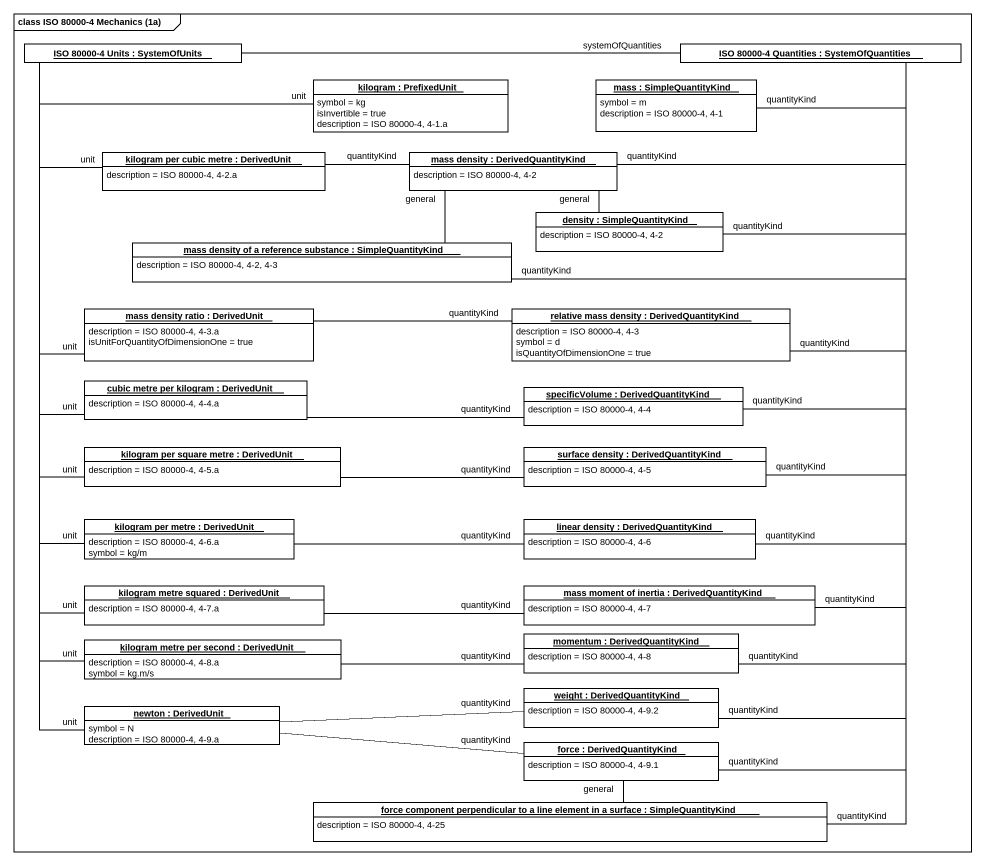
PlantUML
@startuml
mainframe class ISO 80000-4 Mechanics (1a)
hide circle
hide empty members
object "ISO 80000-4 Units : SystemOfUnits" as ISO_80000_4_Units #FFFFFF
object "ISO 80000-4 Quantities : SystemOfQuantities" as ISO_80000_4_Quantities #FFFFFF
object "kilogram : PrefixedUnit" as kilogram #FFFFFF {
  symbol = kg
  isInvertible = true
  description = ISO 80000-4, 4-1.a
}
object "mass : SimpleQuantityKind" as mass #FFFFFF {
  symbol = m
  description = ISO 80000-4, 4-1
}
object "kilogram per cubic metre : DerivedUnit" as kilogram_per_cubic_metre #FFFFFF {
  description = ISO 80000-4, 4-2.a
}
object "mass density : DerivedQuantityKind" as mass_density #FFFFFF {
  description = ISO 80000-4, 4-2
}
object "mass density of a reference substance : SimpleQuantityKind" as mass_density_of_a_reference #FFFFFF {
  description = ISO 80000-4, 4-2, 4-3
}
object "density : SimpleQuantityKind" as density #FFFFFF {
  description = ISO 80000-4, 4-2
}
object "mass density ratio : DerivedUnit" as mass_density_ratio #FFFFFF {
  description = ISO 80000-4, 4-3.a
  isUnitForQuantityOfDimensionOne = true
}
object "relative mass density : DerivedQuantityKind" as relative_mass_density #FFFFFF {
  description = ISO 80000-4, 4-3
  symbol = d
  isQuantityOfDimensionOne = true
}
object "cubic metre per kilogram : DerivedUnit" as cubic_metre_per_kilogram #FFFFFF {
  description = ISO 80000-4, 4-4.a
}
object "specificVolume : DerivedQuantityKind" as specificVolume #FFFFFF {
  description = ISO 80000-4, 4-4
}
object "kilogram per square metre : DerivedUnit" as kilogram_per_square_metre #FFFFFF {
  description = ISO 80000-4, 4-5.a
}
object "surface density : DerivedQuantityKind" as surface_density #FFFFFF {
  description = ISO 80000-4, 4-5
}
object "kilogram per metre : DerivedUnit" as kilogram_per_metre #FFFFFF {
  description = ISO 80000-4, 4-6.a
  symbol = kg/m
}
object "linear density : DerivedQuantityKind" as linear_density #FFFFFF {
  description = ISO 80000-4, 4-6
}
object "kilogram metre squared : DerivedUnit" as kilogram_metre_squared #FFFFFF {
  description = ISO 80000-4, 4-7.a
}
object "mass moment of inertia : DerivedQuantityKind" as mass_moment_of_inertia #FFFFFF {
  description = ISO 80000-4, 4-7
}
object "kilogram metre per second : DerivedUnit" as kilogram_metre_per_second #FFFFFF {
  description = ISO 80000-4, 4-8.a
  symbol = kg.m/s
}
object "momentum : DerivedQuantityKind" as momentum #FFFFFF {
  description = ISO 80000-4, 4-8
}
object "newton : DerivedUnit" as newton #FFFFFF {
  symbol = N
  description = ISO 80000-4, 4-9.a
}
object "weight : DerivedQuantityKind" as weight #FFFFFF {
  description = ISO 80000-4, 4-9.2
}
object "force : DerivedQuantityKind" as force #FFFFFF {
  description = ISO 80000-4, 4-9.1
}
object "force component perpendicular to a line element in a surface : SimpleQuantityKind" as force_component #FFFFFF {
  description = ISO 80000-4, 4-25
}
ISO_80000_4_Quantities -left- ISO_80000_4_Units : systemOfQuantities
kilogram -left- ISO_80000_4_Units : unit
mass -right- ISO_80000_4_Quantities : quantityKind
kilogram_per_cubic_metre -up- ISO_80000_4_Units : unit
kilogram_per_cubic_metre -right- mass_density : quantityKind
mass_density -right- ISO_80000_4_Quantities : quantityKind
mass_density_of_a_reference -right- ISO_80000_4_Quantities : quantityKind
mass_density_of_a_reference -right- mass_density : general
density -up- ISO_80000_4_Quantities : quantityKind
density -left- mass_density : general
mass_density_ratio -up- ISO_80000_4_Units : unit
mass_density_ratio -right- relative_mass_density : quantityKind
relative_mass_density -up- ISO_80000_4_Quantities : quantityKind
cubic_metre_per_kilogram -up- ISO_80000_4_Units : unit
cubic_metre_per_kilogram -right- specificVolume : quantityKind
specificVolume -up- ISO_80000_4_Quantities : quantityKind
kilogram_per_square_metre -up- ISO_80000_4_Units : unit
kilogram_per_square_metre -right- surface_density : quantityKind
surface_density -up- ISO_80000_4_Quantities : quantityKind
kilogram_per_metre -up- ISO_80000_4_Units : unit
kilogram_per_metre -right- linear_density : quantityKind
linear_density -up- ISO_80000_4_Quantities : quantityKind
kilogram_metre_squared -up- ISO_80000_4_Units : unit
kilogram_metre_squared -right- mass_moment_of_inertia : quantityKind
mass_moment_of_inertia -up- ISO_80000_4_Quantities : quantityKind
kilogram_metre_per_second -up- ISO_80000_4_Units : unit
kilogram_metre_per_second -right- momentum : quantityKind
momentum -up- ISO_80000_4_Quantities : quantityKind
newton -up- ISO_80000_4_Units : unit
newton -right- weight : quantityKind
newton -right- force : quantityKind
weight -up- ISO_80000_4_Quantities : quantityKind
force -up- ISO_80000_4_Quantities : quantityKind
force_component -up- ISO_80000_4_Quantities : quantityKind
force_component -up- force : general
@enduml
